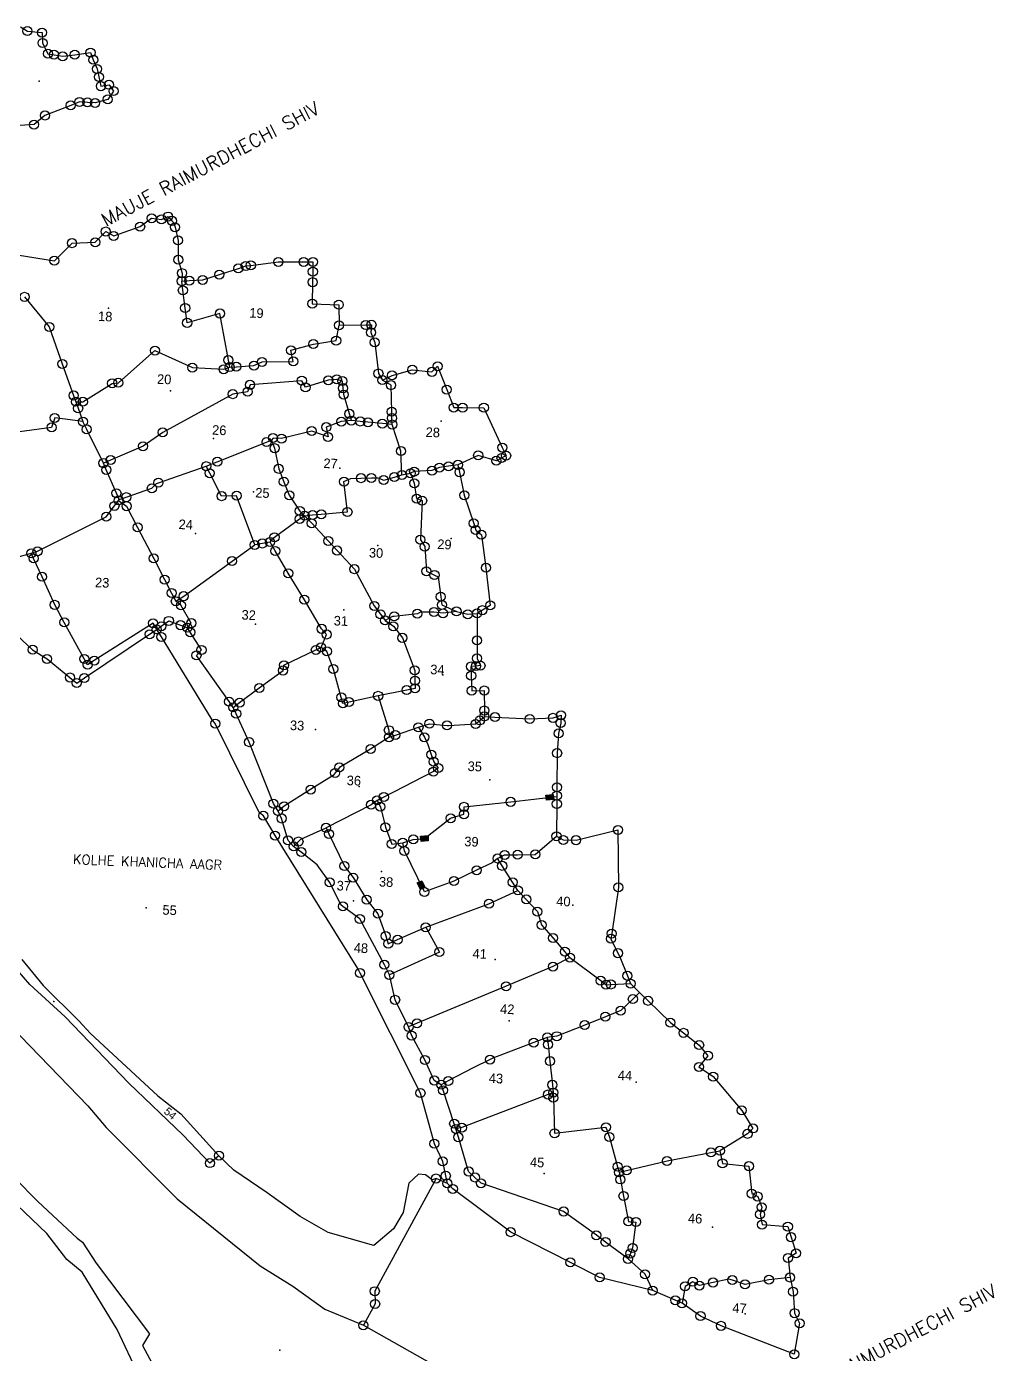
# Model space of a CAD drawing. Header units: metres. Extents: x 270007 to 271768, y 2132722 to 2135023.
# Drawn here: x 270845 to 271768, y 2133493 to 2134761 of the extents above; entities that cross this region are included whole.
import ezdxf

# ---------------------------------------------------------------- set-up
doc = ezdxf.new("R2010")
doc.units = ezdxf.units.M
for name, color, linetype in [('POINT_PARCEL', 7, 'Continuous'), ('POLY_PARCEL', 6, 'Continuous'), ('TEXT_MAPIN', 7, 'Continuous'), ('TEXT_MAPOUT', 7, 'Continuous'), ('TEXT_PARCEL', 7, 'Continuous'), ('V_BOUND_LINE', 7, 'Continuous')]:
    doc.layers.add(name, color=color, linetype=linetype)
doc.styles.get("Standard").update_dxf_attribs({"font": 'simplex.shx'})
doc.styles.add('TEXT_MAP', font='')
doc.styles.get('TEXT_MAP').set_extended_font_data('Kruti Dev 050')

msp = doc.modelspace()

# ---------------------------------------------------------------- hatches: boundary and pattern name
for points in [[(271340.9, 2134027.4), (271341.5, 2134022.6), (271348.5, 2134023.4), (271347.9, 2134028.2)], [(271221.4, 2133988.2), (271221.8, 2133983.3), (271228.8, 2133983.9), (271228.5, 2133988.8)], [(271222.6, 2133945.8), (271218.2, 2133943.7), (271221.3, 2133937.3), (271225.7, 2133939.4)]]:
    msp.add_hatch(color=256).paths.add_polyline_path(points)

# ---------------------------------------------------------------- linework, layer by layer
for points in [[(271348.5, 2134023.4), (271341.5, 2134022.6), (271340.9, 2134027.4), (271347.9, 2134028.2)], [(271228.8, 2133983.9), (271221.8, 2133983.3), (271221.4, 2133988.2), (271228.5, 2133988.8)], [(271221.3, 2133937.3), (271218.2, 2133943.7), (271222.6, 2133945.8), (271225.7, 2133939.4)]]:
    msp.add_lwpolyline(points, close=True)
for centre in [(270846, 2134757.1), (270859.9, 2134755.6), (270860.4, 2134745.8), (270906.2, 2134736.5), (270865.5, 2134735.5), (270871.4, 2134734.5), (270879.7, 2134733), (270891.2, 2134734.5), (270908.9, 2134729.7), (270912.5, 2134720.9), (270914.2, 2134713.3), (270916.1, 2134704.5), (270923.9, 2134705.8), (270928.2, 2134699.8), (270887.3, 2134686.1), (270895.7, 2134689.4), (270903.3, 2134689), (270910.6, 2134688.5), (270922.7, 2134691.9), (270862.7, 2134676.5), (270852.3, 2134667.8), (270964.6, 2134578.3), (270974, 2134577.3), (270980.3, 2134580), (270984, 2134575.9), (270920.8, 2134565.7), (270928.4, 2134561.5), (270953.6, 2134570.4), (270986.9, 2134569.8), (270888.6, 2134554.6), (270910.7, 2134555.4), (270989.8, 2134557.2), (270871.7, 2134537.8), (270990, 2134538.7), (271054.5, 2134532.8), (271059.3, 2134533.4), (271085.5, 2134536.7), (271109.8, 2134536.7), (271118.6, 2134536.7), (270993.7, 2134525.9), (271029.3, 2134524.6), (271047.4, 2134530.5), (271118.5, 2134527.4), (270993.3, 2134518.3), (270994.4, 2134509.6), (271000.6, 2134518.8), (271013.4, 2134519.5), (271118.3, 2134517.3), (270843.2, 2134503.3), (271118, 2134496.8), (271143.3, 2134495.8), (270996.6, 2134492.6), (271029.8, 2134487.4), (270866.8, 2134474.6), (270998.5, 2134478.5), (271143.6, 2134476.2), (271169, 2134476.5), (271174, 2134469.3), (271174.5, 2134476.6), (271119, 2134458.2), (271140.8, 2134461.5), (271177.6, 2134459.8), (270967.7, 2134452), (271097.6, 2134452.3), (270879.3, 2134439.3), (271003.5, 2134435.7), (271033.4, 2134434.2), (271037.9, 2134442.9), (271039.1, 2134436.2), (271045.5, 2134436.6), (271062.3, 2134437.6), (271070, 2134441.2), (271099.8, 2134441.7), (271213.5, 2134433.7), (271232.3, 2134431.7), (271237.7, 2134437), (270926.9, 2134420.7), (270932.8, 2134421.3), (271058.6, 2134419.3), (271108, 2134423.2), (271133.3, 2134423.7), (271141.4, 2134424.5), (271146.8, 2134422.9), (271181.2, 2134430.1), (271184.9, 2134423.8), (271193.2, 2134419), (271194.2, 2134428.3), (270890.1, 2134409.1), (271042.1, 2134410.4), (271056.2, 2134412.7), (271111.5, 2134417), (271147.4, 2134416.1), (271148, 2134410), (271246.4, 2134414.7), (270892.3, 2134403.1), (270894.4, 2134396.9), (270898.9, 2134403.2), (271193.9, 2134393.6), (271253.1, 2134397.6), (271261.5, 2134397.5), (271281.8, 2134397.4), (270872, 2134387.7), (270899, 2134384.2), (271145.7, 2134384.2), (271153.4, 2134391.6), (271155.3, 2134385.2), (271163.8, 2134384.3), (271171.1, 2134383.6), (271184.9, 2134382.3), (271194.1, 2134387.6), (271194.3, 2134381.4), (270869.1, 2134378.7), (270902.6, 2134376.8), (270975.2, 2134373.9), (271080.5, 2134368.5), (271088.6, 2134367.9), (271117.5, 2134375.2), (271131.3, 2134378.9), (271133, 2134369.5), (270956.4, 2134360.6), (271074.3, 2134364.6), (271082, 2134358.8), (271202.7, 2134356), (271299.4, 2134359.4), (270918.6, 2134344.5), (270925.4, 2134347.4), (271027.3, 2134345.9), (271257.1, 2134342.9), (271276.4, 2134351.9), (271293.8, 2134346.8), (271298.7, 2134349.4), (271303.1, 2134351.7), (270921.3, 2134338.1), (271016.7, 2134341.6), (271020.1, 2134334.9), (271085.9, 2134339.1), (271164.5, 2134330.2), (271174.4, 2134330.4), (271196.4, 2134331.2), (271203.6, 2134333.2), (271211.8, 2134334.8), (271215.3, 2134336.4), (271232.3, 2134337.4), (271239.4, 2134340.2), (271248.1, 2134341.5), (271258.6, 2134335.9), (270964.8, 2134320.5), (270971.1, 2134325.8), (271090.8, 2134326.8), (271148.2, 2134326.9), (271186.2, 2134328.4), (271215.4, 2134325.3), (270931, 2134315.8), (270933, 2134308.9), (270940.4, 2134312), (271031.4, 2134313), (271045.7, 2134313.4), (271096, 2134313.8), (271217.6, 2134310.6), (271222.9, 2134308.7), (271263.1, 2134313.8), (270921.2, 2134293.4), (270929.1, 2134303.7), (270940.7, 2134303.4), (271106.1, 2134298.8), (271110.6, 2134294.3), (271118.3, 2134295), (271126.6, 2134295.7), (271151.6, 2134297.9), (270951.2, 2134283.2), (271105.9, 2134291.2), (271117.5, 2134287.1), (271272.1, 2134287), (271274.1, 2134280.6), (271063, 2134266.4), (271070.3, 2134267.8), (271077.7, 2134269.1), (271081.9, 2134273.7), (271133.3, 2134270.2), (271221.2, 2134271.4), (271279.5, 2134276.2), (270849.7, 2134258.5), (270855.6, 2134260.4), (271082.6, 2134260.7), (271141.7, 2134261.1), (271225.4, 2134264.8), (270851.9, 2134253.6), (270966.6, 2134253.5), (271041.4, 2134251), (271158.2, 2134243.3), (271227, 2134241.3), (271283.8, 2134244.6), (270859.9, 2134236), (270977, 2134233.3), (271095.1, 2134239.3), (271234.7, 2134237.7), (270983.6, 2134220.5), (270995.2, 2134217.5), (271240.7, 2134217), (270872, 2134209.2), (270987.7, 2134212.6), (270992.5, 2134208.8), (271110.4, 2134214.1), (271177.2, 2134208.2), (271241.8, 2134209.1), (271280.4, 2134204.1), (271287.9, 2134208.7), (270881.2, 2134192.5), (270965.9, 2134191.6), (270981, 2134193.9), (271002.4, 2134191.7), (271183.1, 2134200.2), (271187.5, 2134194.4), (271196.2, 2134198.2), (271218.3, 2134200.7), (271234.2, 2134202.3), (271242.9, 2134201.1), (271255.7, 2134202.9), (271266.5, 2134200.2), (271275.4, 2134201), (270962.6, 2134181.1), (270969.5, 2134185.7), (270973.8, 2134188.8), (270973.9, 2134178.6), (270992.2, 2134189.8), (270998.8, 2134187.4), (271001.5, 2134183), (271126.9, 2134186.3), (271131.7, 2134180.9), (271195.4, 2134188.7), (271204, 2134177.7), (270850.9, 2134166.4), (271012.2, 2134166.1), (271121.4, 2134166.2), (271126.4, 2134168.6), (271275.3, 2134175.2), (270864.7, 2134157.5), (270900.3, 2134157.6), (270909.8, 2134156), (271007.4, 2134160.9), (271132, 2134164.8), (271275.3, 2134158.1), (270886.6, 2134139.8), (270903.4, 2134152), (271090.1, 2134146.5), (271090.9, 2134151.5), (271138.1, 2134147.9), (271215.8, 2134146.6), (271269.5, 2134150.3), (271269.7, 2134141.5), (271274.3, 2134150.8), (271278.6, 2134151.2), (270893.1, 2134134.5), (270900.4, 2134139.4), (271067.4, 2134129.8), (271208.2, 2134127.8), (271216, 2134136.8), (271216.1, 2134129.4), (271270.2, 2134127.2), (271282.2, 2134127.4), (271038.6, 2134116.8), (271048.6, 2134115.8), (271145.7, 2134120.8), (271147.2, 2134115.1), (271153.1, 2134116.4), (271180.9, 2134122.3), (271042.5, 2134111.3), (271045.3, 2134105.2), (271282.3, 2134108.3), (271282.3, 2134102.6), (271292.4, 2134102), (271355.5, 2134103.8), (271025.4, 2134095.8), (271191.1, 2134089.5), (271219.4, 2134092.3), (271229.9, 2134095.7), (271246.7, 2134094.1), (271274, 2134095.5), (271278, 2134098.8), (271325.7, 2134100.2), (271347.9, 2134101.3), (271355.2, 2134096.3), (271057.7, 2134078.1), (271191.3, 2134082.8), (271197.4, 2134084.9), (271225, 2134082.8), (271353.2, 2134086.4), (271173.7, 2134071.5), (271231.6, 2134066.2), (271351.8, 2134067.6), (271143.9, 2134054), (271233.9, 2134059.4), (271238.2, 2134053.4), (271139.8, 2134048.7), (271233.7, 2134050), (271116.4, 2134032.8), (271186.3, 2134025.7), (271351.6, 2134035), (271351.5, 2134026.9), (271080.9, 2134019.4), (271091.1, 2134016.9), (271174.2, 2134018.3), (271179.9, 2134022.5), (271183, 2134016.4), (271262.9, 2134016.3), (271307.5, 2134021.1), (271351.5, 2134019.1), (271071.3, 2134007.8), (271085.3, 2134012.3), (271088.7, 2134005.2), (271250.1, 2134005.4), (271262.8, 2134009.2), (271082.5, 2133988.9), (271131.1, 2133996.3), (271133.9, 2133990.4), (271187.8, 2133996.8), (271351.2, 2133988.2), (271409.9, 2133994.3), (271094.8, 2133984.3), (271100.2, 2133978.5), (271104.8, 2133983.2), (271193.9, 2133980.8), (271204.4, 2133982.1), (271214.4, 2133985.2), (271357.6, 2133984.7), (271369.9, 2133984.5), (271107.5, 2133973.1), (271206, 2133974.2), (271294.9, 2133967), (271301.6, 2133970.4), (271314, 2133970.6), (271330.9, 2133970.9), (271148.7, 2133959.8), (271274.9, 2133955.8), (271299.3, 2133960), (271134.6, 2133944.2), (271157, 2133948.7), (271253.2, 2133945.5), (271309.3, 2133944.3), (271410.3, 2133939.4), (271170, 2133927.6), (271225.1, 2133935), (271314.3, 2133936.5), (271322.3, 2133927.9), (271147.2, 2133921.3), (271180.7, 2133914.2), (271286.7, 2133923.8), (271333, 2133916.3), (271163.4, 2133909.3), (271226.3, 2133901.3), (271337, 2133903.5), (271188.1, 2133893), (271199.5, 2133889.5), (271347.9, 2133891), (271403.2, 2133890.4), (271403.9, 2133895.3), (271190.6, 2133885.6), (271239.4, 2133877.7), (271359.2, 2133878), (271409.9, 2133876.6), (271186.8, 2133865.5), (271347.8, 2133863.8), (271364, 2133872.4), (271163.6, 2133857.6), (271191.6, 2133855.8), (271393.4, 2133850.4), (271418.9, 2133855), (271303.1, 2133845), (271398.5, 2133846.5), (271403.1, 2133846.7), (271421.9, 2133847.5), (271197.1, 2133832), (271424.1, 2133832.8), (271438.7, 2133831.1), (271397.9, 2133815.9), (271412.5, 2133821.7), (271460, 2133810.3), (271209.9, 2133806.2), (271212.9, 2133797.8), (271218, 2133809.6), (271351.5, 2133797.3), (271378.1, 2133807.9), (271472.5, 2133800.5), (271329.5, 2133791.2), (271342.4, 2133796.2), (271343.1, 2133789.4), (271487.4, 2133788.8), (271225.5, 2133774.6), (271287.7, 2133775), (271344.9, 2133773.5), (271495.8, 2133778.7), (271487.2, 2133768), (271234.5, 2133755), (271241.1, 2133751), (271247.8, 2133754.6), (271347.3, 2133750.9), (271500.8, 2133758.7), (271221.3, 2133743), (271242.9, 2133745.7), (271343.1, 2133741.6), (271348.1, 2133743.5), (271348.2, 2133738.5), (271528.1, 2133726.5), (271253.5, 2133713.7), (271255.1, 2133708.7), (271260.8, 2133710), (271398.4, 2133710.4), (271538.8, 2133709.2), (271257.5, 2133700.9), (271349.3, 2133704.6), (271401.7, 2133701), (271533.6, 2133704.1), (271028.9, 2133683.2), (271234.6, 2133694.6), (271498.7, 2133686.3), (271507.3, 2133687.9), (271020.2, 2133676.1), (271242.5, 2133677.8), (271409.5, 2133672.7), (271456.8, 2133678.2), (271509.7, 2133675.9), (271534.9, 2133673.2), (271236.2, 2133661.4), (271245.5, 2133664), (271267.3, 2133668.1), (271273.3, 2133662.4), (271410.9, 2133667.4), (271412.2, 2133660.5), (271418.1, 2133669.1), (271247, 2133656.7), (271252.2, 2133651.5), (271279.1, 2133656.9), (271537.6, 2133647), (271415.2, 2133644.7), (271543.3, 2133644.2), (271547.2, 2133634), (271358, 2133629.9), (271419.8, 2133620.4), (271427.1, 2133619.8), (271545.6, 2133627.2), (271307.5, 2133610.2), (271389.3, 2133607.2), (271547.5, 2133617.4), (271572.1, 2133615.5), (271398, 2133600.7), (271423.9, 2133595.1), (271575.2, 2133605.4), (271419.5, 2133584.6), (271421.7, 2133589.8), (271572.3, 2133585.5), (271580, 2133590), (271364.4, 2133581.3), (271435.8, 2133570), (271392.4, 2133567), (271473.9, 2133558.4), (271481.4, 2133562.9), (271487.7, 2133559.2), (271500.7, 2133562.1), (271519.1, 2133564.4), (271531.2, 2133560.3), (271554, 2133564.8), (271574.2, 2133566.9), (271177.7, 2133553.8), (271443.1, 2133554.4), (271464.6, 2133545.1), (271577.1, 2133553.3), (271178, 2133541.6), (271471.1, 2133542.3), (271578.5, 2133532.8), (271166.8, 2133521.3), (271488.7, 2133530.1), (271508.3, 2133520.7), (271583.3, 2133523.2), (271578.3, 2133493.6)]:
    msp.add_circle(centre, 4.33)
at = {"layer": 'POINT_PARCEL'}
for p in [(270857.1, 2134709.4), (270923.3, 2134492.6), (271070.2, 2134487.2), (270982.7, 2134413.5), (271241.1, 2134384.6), (271023.8, 2134368), (271144.4, 2134339.6), (271061.9, 2134317.1), (271006.5, 2134277.4), (271250.7, 2134272.5), (271180.6, 2134265.8), (270920.3, 2134230.9), (271148.1, 2134204.5), (271063.8, 2134190.6), (271242.8, 2134142.5), (271121, 2134090.3), (271162.9, 2134035.6), (271287.5, 2134042.2), (271275.4, 2133981.4), (271184, 2133954.5), (270959.4, 2133920), (271157.2, 2133926.6), (271366.7, 2133922.3), (271165.7, 2133877.9), (271292.5, 2133870.6), (270871.1, 2133830.5), (271305.9, 2133812), (271297.7, 2133752.8), (271427.3, 2133753.5), (271339.3, 2133666.3), (271500, 2133615.1), (271531.3, 2133532.3), (271087.1, 2133497.5)]:
    msp.add_point(p, dxfattribs=at)
at = {"layer": 'POLY_PARCEL'}
for p, q in [((270994.4, 2134509.6), (270993.3, 2134518.3)), ((270843.2, 2134503.3), (270866.8, 2134474.6)), ((270996.6, 2134492.6), (270994.4, 2134509.6)), ((270998.5, 2134478.5), (270996.6, 2134492.6)), ((271029.8, 2134487.4), (270998.5, 2134478.5)), ((271037.9, 2134442.9), (271029.8, 2134487.4)), ((270866.8, 2134474.6), (270879.3, 2134439.3)), ((271140.8, 2134461.5), (271143.6, 2134476.2)), ((271119, 2134458.2), (271140.8, 2134461.5)), ((270932.8, 2134421.3), (270967.7, 2134452)), ((270967.7, 2134452), (271003.5, 2134435.7)), ((271097.6, 2134452.3), (271119, 2134458.2)), ((271099.8, 2134441.7), (271097.6, 2134452.3)), ((270879.3, 2134439.3), (270890.1, 2134409.1)), ((271003.5, 2134435.7), (271033.4, 2134434.2)), ((271033.4, 2134434.2), (271039.1, 2134436.2)), ((271039.1, 2134436.2), (271037.9, 2134442.9)), ((271039.1, 2134436.2), (271045.5, 2134436.6)), ((271045.5, 2134436.6), (271062.3, 2134437.6)), ((271062.3, 2134437.6), (271070, 2134441.2)), ((271070, 2134441.2), (271099.8, 2134441.7)), ((271108, 2134423.2), (271058.6, 2134419.3)), ((271111.5, 2134417), (271108, 2134423.2)), ((271133.3, 2134423.7), (271111.5, 2134417)), ((271141.4, 2134424.5), (271133.3, 2134423.7)), ((271146.8, 2134422.9), (271141.4, 2134424.5)), ((271193.2, 2134419), (271184.9, 2134423.8)), ((270898.9, 2134403.2), (270926.9, 2134420.7)), ((270926.9, 2134420.7), (270932.8, 2134421.3)), ((271042.1, 2134410.4), (270975.2, 2134373.9)), ((271056.2, 2134412.7), (271042.1, 2134410.4)), ((271058.6, 2134419.3), (271056.2, 2134412.7)), ((271147.4, 2134416.1), (271146.8, 2134422.9)), ((271148, 2134410), (271147.4, 2134416.1)), ((271193.9, 2134393.6), (271193.2, 2134419)), ((270890.1, 2134409.1), (270892.3, 2134403.1)), ((270892.3, 2134403.1), (270898.9, 2134403.2)), ((270892.3, 2134403.1), (270894.4, 2134396.9)), ((271153.4, 2134391.6), (271148, 2134410)), ((270872, 2134387.7), (270869.1, 2134378.7)), ((270899, 2134384.2), (270872, 2134387.7)), ((270894.4, 2134396.9), (270899, 2134384.2)), ((271155.3, 2134385.2), (271145.7, 2134384.2)), ((271155.3, 2134385.2), (271153.4, 2134391.6)), ((271163.8, 2134384.3), (271155.3, 2134385.2)), ((271194.1, 2134387.6), (271193.9, 2134393.6)), ((271194.3, 2134381.4), (271194.1, 2134387.6)), ((270869.1, 2134378.7), (270838.4, 2134374.5)), ((270902.6, 2134376.8), (270899, 2134384.2)), ((270918.6, 2134344.5), (270902.6, 2134376.8)), ((270975.2, 2134373.9), (270956.4, 2134360.6)), ((271117.5, 2134375.2), (271088.6, 2134367.9)), ((271133, 2134369.5), (271117.5, 2134375.2)), ((271145.7, 2134384.2), (271131.3, 2134378.9)), ((271131.3, 2134378.9), (271133, 2134369.5)), ((271171.1, 2134383.6), (271163.8, 2134384.3)), ((271184.9, 2134382.3), (271171.1, 2134383.6)), ((271194.3, 2134381.4), (271184.9, 2134382.3)), ((271202.7, 2134356), (271194.3, 2134381.4)), ((270956.4, 2134360.6), (270925.4, 2134347.4)), ((271027.3, 2134345.9), (271074.3, 2134364.6)), ((271074.3, 2134364.6), (271078.9, 2134366.4)), ((271080.5, 2134368.5), (271078.9, 2134366.4)), ((271078.9, 2134366.4), (271082, 2134358.8)), ((271088.6, 2134367.9), (271080.5, 2134368.5)), ((270925.4, 2134347.4), (270918.6, 2134344.5)), ((271082, 2134358.8), (271085.9, 2134339.1)), ((271203.6, 2134333.2), (271202.7, 2134356)), ((270921.3, 2134338.1), (270918.6, 2134344.5)), ((270931, 2134315.8), (270921.3, 2134338.1)), ((270971.1, 2134325.8), (271016.7, 2134341.6)), ((271016.7, 2134341.6), (271027.3, 2134345.9)), ((271020.1, 2134334.9), (271016.7, 2134341.6)), ((271031.4, 2134313), (271020.1, 2134334.9)), ((271085.9, 2134339.1), (271090.8, 2134326.8)), ((271203.6, 2134333.2), (271211.8, 2134334.8)), ((271215.3, 2134336.4), (271211.8, 2134334.8)), ((271211.8, 2134334.8), (271215.4, 2134325.3)), ((271232.3, 2134337.4), (271215.3, 2134336.4)), ((271239.4, 2134340.2), (271232.3, 2134337.4)), ((271248.1, 2134341.5), (271239.4, 2134340.2)), ((271257.1, 2134342.9), (271248.1, 2134341.5)), ((270964.8, 2134320.5), (270969.3, 2134325.2)), ((270969.3, 2134325.2), (270971.1, 2134325.8)), ((271090.8, 2134326.8), (271096, 2134313.8)), ((271148.2, 2134326.9), (271154.9, 2134330)), ((271151.6, 2134297.9), (271148.2, 2134326.9)), ((271154.9, 2134330), (271164.5, 2134330.2)), ((271164.5, 2134330.2), (271174.4, 2134330.4)), ((271174.4, 2134330.4), (271180.6, 2134330.5)), ((271180.6, 2134330.5), (271186.2, 2134328.4)), ((271186.2, 2134328.4), (271196.4, 2134331.2)), ((271196.4, 2134331.2), (271203.6, 2134333.2)), ((271215.4, 2134325.3), (271217.6, 2134310.6)), ((270929.1, 2134303.7), (270933, 2134308.9)), ((270933.6, 2134309.7), (270931, 2134315.8)), ((270933, 2134308.9), (270933.6, 2134309.7)), ((270933, 2134308.9), (270940.7, 2134303.4)), ((270933.6, 2134309.7), (270940.4, 2134312)), ((270940.4, 2134312), (270964.8, 2134320.5)), ((271045.7, 2134313.4), (271031.4, 2134313)), ((271063, 2134266.4), (271045.7, 2134313.4)), ((271096, 2134313.8), (271106.1, 2134298.8)), ((271217.6, 2134310.6), (271222.9, 2134308.7)), ((270921.2, 2134293.4), (270929.1, 2134303.7)), ((270940.7, 2134303.4), (270951.2, 2134283.2)), ((271106.1, 2134298.8), (271110.6, 2134294.3)), ((271126.6, 2134295.7), (271151.6, 2134297.9)), ((271222.9, 2134308.7), (271221.2, 2134271.4)), ((270855.6, 2134260.4), (270921.2, 2134293.4)), ((271081.9, 2134273.7), (271105.9, 2134291.2)), ((271105.9, 2134291.2), (271110.6, 2134294.3)), ((271110.6, 2134294.3), (271118.3, 2134295)), ((271110.6, 2134294.3), (271117.5, 2134287.1)), ((271117.5, 2134287.1), (271133.3, 2134270.2)), ((271118.3, 2134295), (271126.6, 2134295.7)), ((270951.2, 2134283.2), (270966.6, 2134253.5)), ((271077.7, 2134269.1), (271079.4, 2134271.9)), ((271079.4, 2134271.9), (271081.9, 2134273.7)), ((271221.2, 2134271.4), (271225.4, 2134264.8)), ((270808.9, 2134247), (270849.7, 2134258.5)), ((270849.7, 2134258.5), (270855.6, 2134260.4)), ((270851.9, 2134253.6), (270849.7, 2134258.5)), ((271041.4, 2134251), (271063, 2134266.4)), ((271070.3, 2134267.8), (271063, 2134266.4)), ((271077.7, 2134269.1), (271070.3, 2134267.8)), ((271082.6, 2134260.7), (271077.7, 2134269.1)), ((271095.1, 2134239.3), (271082.6, 2134260.7)), ((271133.3, 2134270.2), (271141.7, 2134261.1)), ((271141.7, 2134261.1), (271158.2, 2134243.3)), ((271225.4, 2134264.8), (271227, 2134241.3)), ((270859.9, 2134236), (270851.9, 2134253.6)), ((270966.6, 2134253.5), (270977, 2134233.3)), ((270995.2, 2134217.5), (271041.4, 2134251)), ((270872, 2134209.2), (270859.9, 2134236)), ((270977, 2134233.3), (270983.6, 2134220.5)), ((271110.4, 2134214.1), (271095.1, 2134239.3)), ((271158.2, 2134243.3), (271177.2, 2134208.2)), ((271227, 2134241.3), (271234.7, 2134237.7)), ((271234.7, 2134237.7), (271238.1, 2134236.1)), ((271238.1, 2134236.1), (271240.7, 2134217)), ((270983.6, 2134220.5), (270987.7, 2134212.6)), ((270881.2, 2134192.5), (270872, 2134209.2)), ((270987.7, 2134212.6), (270995.2, 2134217.5)), ((270992.5, 2134208.8), (270987.7, 2134212.6)), ((271002.4, 2134191.7), (270992.5, 2134208.8)), ((271126.9, 2134186.3), (271110.4, 2134214.1)), ((271177.2, 2134208.2), (271183.1, 2134200.2)), ((271240.7, 2134217), (271241.8, 2134209.1)), ((271241.8, 2134209.1), (271255.7, 2134202.9)), ((271183.1, 2134200.2), (271187.5, 2134194.4)), ((271194.5, 2134198), (271187.5, 2134194.4)), ((271196.2, 2134198.2), (271194.5, 2134198)), ((271218.3, 2134200.7), (271196.2, 2134198.2)), ((271221.2, 2134202.3), (271218.3, 2134200.7)), ((271234.2, 2134202.3), (271221.2, 2134202.3)), ((271242.9, 2134201.1), (271234.2, 2134202.3)), ((271255.7, 2134202.9), (271242.9, 2134201.1)), ((271255.7, 2134202.9), (271266.5, 2134200.2)), ((271266.5, 2134200.2), (271275.4, 2134201)), ((270831.2, 2134184.8), (270850.9, 2134166.4)), ((270900.3, 2134157.6), (270881.2, 2134192.5)), ((270965.9, 2134191.6), (270909.8, 2134156)), ((270962.6, 2134181.1), (270969.5, 2134185.7)), ((270969.5, 2134185.7), (270965.9, 2134191.6)), ((270969.5, 2134185.7), (270973.8, 2134188.8)), ((270973.9, 2134178.6), (270969.5, 2134185.7)), ((270973.8, 2134188.8), (270981, 2134193.9)), ((270981, 2134193.9), (270992.2, 2134189.8)), ((270992.2, 2134189.8), (270998.8, 2134187.4)), ((270998.8, 2134187.4), (271002.4, 2134191.7)), ((271001.5, 2134183), (270998.8, 2134187.4)), ((271012.2, 2134166.1), (271001.5, 2134183)), ((271131.7, 2134180.9), (271126.9, 2134186.3)), ((271187.5, 2134194.4), (271195.4, 2134188.7)), ((271195.4, 2134188.7), (271204, 2134177.7)), ((270900.4, 2134139.4), (270962.6, 2134181.1)), ((271022.3, 2134099.4), (270973.9, 2134178.6)), ((271126.4, 2134168.6), (271131.7, 2134180.9)), ((271204, 2134177.7), (271215.8, 2134146.6)), ((270850.9, 2134166.4), (270864.7, 2134157.5)), ((270864.7, 2134157.5), (270886.6, 2134139.8)), ((270903.4, 2134152), (270900.3, 2134157.6)), ((271007.4, 2134160.9), (271012.2, 2134166.1)), ((271038.6, 2134116.8), (271007.4, 2134160.9)), ((271090.9, 2134151.5), (271121.4, 2134166.2)), ((271121.4, 2134166.2), (271126.4, 2134168.6)), ((271132, 2134164.8), (271126.4, 2134168.6)), ((271138.1, 2134147.9), (271132, 2134164.8)), ((270909.8, 2134156), (270903.4, 2134152)), ((271067.4, 2134129.8), (271090.1, 2134146.5)), ((271090.1, 2134146.5), (271090.9, 2134151.5)), ((271145.7, 2134120.8), (271138.1, 2134147.9)), ((271215.8, 2134146.6), (271216, 2134136.8)), ((270886.6, 2134139.8), (270893.1, 2134134.5)), ((270893.1, 2134134.5), (270900.4, 2134139.4)), ((271216, 2134136.8), (271216.1, 2134129.4)), ((271048.6, 2134115.8), (271067.4, 2134129.8)), ((271147.2, 2134115.1), (271145.7, 2134120.8)), ((271180.9, 2134122.3), (271153.1, 2134116.4)), ((271208.2, 2134127.8), (271180.9, 2134122.3)), ((271180.9, 2134122.3), (271191.1, 2134089.5)), ((271216.1, 2134129.4), (271208.2, 2134127.8)), ((271042.5, 2134111.3), (271038.6, 2134116.8)), ((271042.5, 2134111.3), (271048.6, 2134115.8)), ((271045.3, 2134105.2), (271042.5, 2134111.3)), ((271153.1, 2134116.4), (271147.2, 2134115.1)), ((271025.4, 2134095.8), (271022.3, 2134099.4)), ((271067.3, 2134010.9), (271025.4, 2134095.8)), ((271057.7, 2134078.1), (271045.3, 2134105.2)), ((271219.4, 2134092.3), (271229.9, 2134095.7)), ((271229.9, 2134095.7), (271246.7, 2134094.1)), ((271246.7, 2134094.1), (271248.4, 2134094)), ((271248.4, 2134094), (271274, 2134095.5)), ((271274, 2134095.5), (271278, 2134098.8)), ((271278, 2134098.8), (271282.3, 2134102.6)), ((271191.3, 2134082.8), (271173.7, 2134071.5)), ((271191.1, 2134089.5), (271191.3, 2134082.8)), ((271191.3, 2134082.8), (271197.4, 2134084.9)), ((271197.4, 2134084.9), (271219.4, 2134092.3)), ((271219.4, 2134092.3), (271225, 2134082.8)), ((271225, 2134082.8), (271228.4, 2134075.7)), ((271080.9, 2134019.4), (271057.7, 2134078.1)), ((271173.7, 2134071.5), (271143.9, 2134054)), ((271228.4, 2134075.7), (271231.6, 2134066.2)), ((271231.6, 2134066.2), (271233.9, 2134059.4)), ((271233.9, 2134059.4), (271238.2, 2134053.4)), ((271138, 2134046.3), (271116.4, 2134032.8)), ((271139.8, 2134048.7), (271138, 2134046.3)), ((271143.9, 2134054), (271139.8, 2134048.7)), ((271233.7, 2134050), (271186.3, 2134025.7)), ((271238.2, 2134053.4), (271233.7, 2134050)), ((271116.4, 2134032.8), (271091.1, 2134016.9)), ((271085.3, 2134012.3), (271080.9, 2134019.4)), ((271174.2, 2134018.3), (271131.1, 2133996.3)), ((271179.9, 2134022.5), (271174.2, 2134018.3)), ((271186.3, 2134025.7), (271179.9, 2134022.5)), ((271179.9, 2134022.5), (271183, 2134016.4)), ((271262.9, 2134016.3), (271307.5, 2134021.1)), ((271307.5, 2134021.1), (271351.5, 2134026.2)), ((271071.3, 2134007.8), (271067.3, 2134010.9)), ((271082.5, 2133988.9), (271071.3, 2134007.8)), ((271091.1, 2134016.9), (271085.3, 2134012.3)), ((271088.7, 2134005.2), (271085.3, 2134012.3)), ((271094.8, 2133984.3), (271088.7, 2134005.2)), ((271183, 2134016.4), (271187.8, 2133996.8)), ((271225.1, 2133986.1), (271250.1, 2134005.4)), ((271250.1, 2134005.4), (271262.8, 2134009.2)), ((271262.8, 2134009.2), (271262.9, 2134016.3)), ((271107.1, 2133985.5), (271131.1, 2133996.3)), ((271131.1, 2133996.3), (271133.9, 2133990.4)), ((271187.8, 2133996.8), (271193.9, 2133980.8)), ((271161.5, 2133861.8), (271082.5, 2133988.9)), ((271100.2, 2133978.5), (271094.8, 2133984.3)), ((271100.2, 2133978.5), (271104.8, 2133983.2)), ((271104.8, 2133983.2), (271107.1, 2133985.5)), ((271133.9, 2133990.4), (271148.7, 2133959.8)), ((271193.9, 2133980.8), (271204.4, 2133982.1)), ((271204.4, 2133982.1), (271214.4, 2133985.2)), ((271206, 2133974.2), (271204.4, 2133982.1)), ((271214.4, 2133985.2), (271225.1, 2133986.1)), ((271330.9, 2133970.9), (271351.2, 2133988.2)), ((271107.5, 2133973.1), (271100.2, 2133978.5)), ((271122.7, 2133960.9), (271107.5, 2133973.1)), ((271225.1, 2133935), (271206, 2133974.2)), ((271294.9, 2133967), (271289.7, 2133962.9)), ((271294.9, 2133967), (271301.6, 2133970.4)), ((271299.3, 2133960), (271294.9, 2133967)), ((271301.6, 2133970.4), (271314, 2133970.6)), ((271314, 2133970.6), (271330.9, 2133970.9)), ((271134.6, 2133944.2), (271122.7, 2133960.9)), ((271148.7, 2133959.8), (271157, 2133948.7)), ((271274.9, 2133955.8), (271253.2, 2133945.5)), ((271289.7, 2133962.9), (271274.9, 2133955.8)), ((271309.3, 2133944.3), (271299.3, 2133960)), ((271145.4, 2133922.7), (271134.6, 2133944.2)), ((271157, 2133948.7), (271170, 2133927.6)), ((271253.2, 2133945.5), (271225.1, 2133935)), ((271314.3, 2133936.5), (271309.3, 2133944.3)), ((271286.7, 2133923.8), (271314.3, 2133936.5)), ((271314.3, 2133936.5), (271322.3, 2133927.9)), ((271147.2, 2133921.3), (271145.4, 2133922.7)), ((271163.4, 2133909.3), (271147.2, 2133921.3)), ((271170, 2133927.6), (271180.7, 2133914.2)), ((271226.3, 2133901.3), (271286.7, 2133923.8)), ((271322.3, 2133927.9), (271333, 2133916.3)), ((271333, 2133916.3), (271337, 2133903.5)), ((271186.8, 2133865.5), (271163.4, 2133909.3)), ((271180.7, 2133914.2), (271188.1, 2133893)), ((271337, 2133903.5), (271347.9, 2133891)), ((271188.1, 2133893), (271190.6, 2133885.6)), ((271199.5, 2133889.5), (271226.3, 2133901.3)), ((271226.3, 2133901.3), (271239.4, 2133877.7)), ((271347.9, 2133891), (271359.2, 2133878)), ((271190.6, 2133885.6), (271199.5, 2133889.5)), ((271239.4, 2133877.7), (271191.6, 2133855.8)), ((271359.2, 2133878), (271364, 2133872.4)), ((270848.3, 2133846.7), (270824.1, 2133874.8)), ((270840.7, 2133870.7), (270861, 2133845.6)), ((271191.6, 2133855.8), (271186.8, 2133865.5)), ((271364, 2133872.4), (271347.8, 2133863.8)), ((271364, 2133872.4), (271393.4, 2133850.4)), ((271163.6, 2133857.6), (271161.5, 2133861.8)), ((271221.3, 2133743), (271163.6, 2133857.6)), ((271197.1, 2133832), (271191.6, 2133855.8)), ((271347.8, 2133863.8), (271303.1, 2133845)), ((270882, 2133815.7), (270848.3, 2133846.7)), ((270861, 2133845.6), (270895.2, 2133812)), ((271303.1, 2133845), (271218, 2133809.6)), ((271393.4, 2133850.4), (271398.5, 2133846.5)), ((271398.5, 2133846.5), (271403.1, 2133846.7)), ((271403.1, 2133846.7), (271421.9, 2133847.5)), ((271209.9, 2133806.2), (271197.1, 2133832)), ((271424.1, 2133832.8), (271412.5, 2133821.7)), ((271430.6, 2133839), (271424.1, 2133832.8)), ((270820.8, 2133816.4), (270903.7, 2133730.7)), ((270942.7, 2133752.5), (270882, 2133815.7)), ((271397.9, 2133815.9), (271378.1, 2133807.9)), ((271412.5, 2133821.7), (271397.9, 2133815.9)), ((270895.2, 2133812), (270906.1, 2133799.8)), ((271218, 2133809.6), (271209.9, 2133806.2)), ((271212.9, 2133797.8), (271209.9, 2133806.2)), ((271378.1, 2133807.9), (271351.5, 2133797.3)), ((270906.1, 2133799.8), (270970.4, 2133740.5)), ((271225.5, 2133774.6), (271212.9, 2133797.8)), ((271329.5, 2133791.2), (271290.5, 2133776.3)), ((271342.4, 2133796.2), (271329.5, 2133791.2)), ((271351.5, 2133797.3), (271342.4, 2133796.2)), ((271342.4, 2133796.2), (271343.1, 2133789.4)), ((271343.1, 2133789.4), (271344.9, 2133773.5)), ((271290.5, 2133776.3), (271287.7, 2133775)), ((271234.5, 2133755), (271225.5, 2133774.6)), ((271271.5, 2133767.2), (271247.8, 2133754.6)), ((271287.7, 2133775), (271271.5, 2133767.2)), ((271344.9, 2133773.5), (271347.3, 2133750.9)), ((270994.8, 2133702.8), (270942.7, 2133752.5)), ((271241.1, 2133751), (271234.5, 2133755)), ((271247.8, 2133754.6), (271241.1, 2133751)), ((271242.9, 2133745.7), (271241.1, 2133751)), ((270970.4, 2133740.5), (270992.6, 2133723.1)), ((271234.6, 2133694.6), (271221.3, 2133743)), ((271253.5, 2133713.7), (271242.9, 2133745.7)), ((271343.1, 2133741.6), (271260.8, 2133710)), ((271348.1, 2133743.5), (271343.1, 2133741.6)), ((271347.3, 2133750.9), (271348.1, 2133743.5)), ((271348.1, 2133743.5), (271348.2, 2133738.5)), ((271348.2, 2133738.5), (271349.3, 2133704.6)), ((270903.7, 2133730.7), (270921.3, 2133710.2)), ((270992.6, 2133723.1), (271028.9, 2133683.2)), ((271255.1, 2133708.7), (271253.5, 2133713.7)), ((270921.3, 2133710.2), (270989, 2133641.9)), ((271020.2, 2133676.1), (270994.8, 2133702.8)), ((271260.8, 2133710), (271255.1, 2133708.7)), ((271257.5, 2133700.9), (271255.1, 2133708.7)), ((271267.3, 2133668.1), (271257.5, 2133700.9)), ((271349.3, 2133704.6), (271398.4, 2133710.4)), ((271398.4, 2133710.4), (271401.7, 2133701)), ((271401.7, 2133701), (271409.5, 2133672.7)), ((271242.5, 2133677.8), (271234.6, 2133694.6)), ((271498.7, 2133686.3), (271507.3, 2133687.9)), ((271028.9, 2133683.2), (271020.2, 2133676.1)), ((271043.1, 2133669.3), (271028.9, 2133683.2)), ((271245.5, 2133664), (271242.5, 2133677.8)), ((271418.1, 2133669.1), (271456.8, 2133678.2)), ((271456.8, 2133678.2), (271498.7, 2133686.3)), ((271074.9, 2133647.8), (271043.1, 2133669.3)), ((271219.5, 2133665.4), (271210.3, 2133657)), ((271226.2, 2133665), (271219.5, 2133665.4)), ((271232.5, 2133660.2), (271226.2, 2133665)), ((271247, 2133656.7), (271245.5, 2133664)), ((271273.3, 2133662.4), (271267.3, 2133668.1)), ((271279.1, 2133656.9), (271273.3, 2133662.4)), ((271409.5, 2133672.7), (271410.9, 2133667.4)), ((271410.9, 2133667.4), (271418.1, 2133669.1)), ((271410.9, 2133667.4), (271412.2, 2133660.5)), ((270834, 2133661.6), (270855.8, 2133639.5)), ((271210.3, 2133657), (271204.9, 2133629)), ((271236.2, 2133661.4), (271232.5, 2133660.2)), ((271358, 2133629.9), (271279.1, 2133656.9)), ((271412.2, 2133660.5), (271415.2, 2133644.7)), ((270864.4, 2133608.8), (270828.7, 2133642.9)), ((270855.8, 2133639.5), (270893.5, 2133604.4)), ((270989, 2133641.9), (271068.3, 2133578)), ((271106.4, 2133625.2), (271074.9, 2133647.8)), ((271415.2, 2133644.7), (271419.8, 2133620.4)), ((271133.2, 2133609.8), (271106.4, 2133625.2)), ((271204.9, 2133629), (271195.6, 2133613.5)), ((271389.3, 2133607.2), (271358, 2133629.9)), ((271195.6, 2133613.5), (271176.7, 2133597.6)), ((271419.8, 2133620.4), (271427.1, 2133619.8)), ((271427.1, 2133619.8), (271423.9, 2133595.1)), ((270883.7, 2133584.2), (270864.4, 2133608.8)), ((270893.5, 2133604.4), (270898.7, 2133600.5)), ((270898.7, 2133600.5), (270911.6, 2133580.7)), ((271176.7, 2133597.6), (271133.2, 2133609.8)), ((271398, 2133600.7), (271389.3, 2133607.2)), ((271419.5, 2133584.6), (271398, 2133600.7)), ((271421.7, 2133589.8), (271419.5, 2133584.6)), ((271423.9, 2133595.1), (271421.7, 2133589.8)), ((270898.2, 2133571.9), (270883.7, 2133584.2)), ((270911.6, 2133580.7), (270962.5, 2133513.2)), ((271068.3, 2133578), (271099.4, 2133558.7)), ((271435.8, 2133570), (271419.5, 2133584.6)), ((270931.7, 2133517.3), (270898.2, 2133571.9)), ((271443.1, 2133554.4), (271435.8, 2133570)), ((271481.4, 2133562.9), (271473.9, 2133558.4)), ((271487.7, 2133559.2), (271481.4, 2133562.9)), ((271500.7, 2133562.1), (271487.7, 2133559.2)), ((271515.9, 2133565.4), (271500.7, 2133562.1)), ((271519.1, 2133564.4), (271515.9, 2133565.4)), ((271531.2, 2133560.3), (271519.1, 2133564.4)), ((271554, 2133564.8), (271531.2, 2133560.3)), ((271574.2, 2133566.9), (271554, 2133564.8)), ((271099.4, 2133558.7), (271130, 2133536.6)), ((271473.9, 2133558.4), (271471.1, 2133542.3)), ((271130, 2133536.6), (271166.8, 2133521.3)), ((270952.4, 2133473.3), (270931.7, 2133517.3)), ((270962.5, 2133513.2), (270955.7, 2133501.8)), ((270955.7, 2133501.8), (270969.1, 2133477.1))]:
    msp.add_line(p, q, dxfattribs=at)
at = {"layer": 'V_BOUND_LINE'}
for p, q in [((270839.3, 2134761.2), (270846, 2134757.1)), ((270846, 2134757.1), (270859.9, 2134755.6)), ((270859.9, 2134755.6), (270860.4, 2134745.8)), ((270860.4, 2134745.8), (270865.5, 2134735.5)), ((270865.5, 2134735.5), (270871.4, 2134734.5)), ((270871.4, 2134734.5), (270879.7, 2134733)), ((270879.7, 2134733), (270891.2, 2134734.5)), ((270891.2, 2134734.5), (270906.2, 2134736.5)), ((270906.2, 2134736.5), (270908.9, 2134729.7)), ((270908.9, 2134729.7), (270912.5, 2134720.9)), ((270912.5, 2134720.9), (270914.2, 2134713.3)), ((270914.2, 2134713.3), (270916.1, 2134704.5)), ((270916.1, 2134704.5), (270923.9, 2134705.8)), ((270923.9, 2134705.8), (270928.2, 2134699.8)), ((270895.7, 2134689.4), (270887.3, 2134686.1)), ((270903.3, 2134689), (270895.7, 2134689.4)), ((270922.7, 2134691.9), (270910.6, 2134688.5)), ((270928.2, 2134699.8), (270922.7, 2134691.9)), ((270887.3, 2134686.1), (270862.7, 2134676.5)), ((270910.6, 2134688.5), (270903.3, 2134689)), ((270852.3, 2134667.8), (270830.2, 2134666.4)), ((270862.7, 2134676.5), (270852.3, 2134667.8)), ((270953.6, 2134570.4), (270964.6, 2134578.3)), ((270964.6, 2134578.3), (270974, 2134577.3)), ((270974, 2134577.3), (270980.3, 2134580)), ((270980.3, 2134580), (270984, 2134575.9)), ((270984, 2134575.9), (270985.9, 2134573.9)), ((270910.7, 2134555.4), (270920.8, 2134565.7)), ((270920.8, 2134565.7), (270928.4, 2134561.5)), ((270928.4, 2134561.5), (270953.6, 2134570.4)), ((270985.9, 2134573.9), (270986.9, 2134569.8)), ((270986.9, 2134569.8), (270989.8, 2134557.2)), ((270871.7, 2134537.8), (270888.6, 2134554.6)), ((270888.6, 2134554.6), (270910.7, 2134555.4)), ((270989.8, 2134557.2), (270990, 2134538.7)), ((270836.2, 2134543.4), (270871.7, 2134537.8)), ((270990, 2134538.7), (270993.7, 2134525.9)), ((270993.7, 2134525.9), (270993.3, 2134518.3)), ((271022.3, 2134522.4), (271029.3, 2134524.6)), ((271029.3, 2134524.6), (271047.4, 2134530.5)), ((271047.4, 2134530.5), (271054.5, 2134532.8)), ((271054.5, 2134532.8), (271059.3, 2134533.4)), ((271059.3, 2134533.4), (271085.5, 2134536.7)), ((271085.5, 2134536.7), (271109.8, 2134536.7)), ((271109.8, 2134536.7), (271118.6, 2134536.7)), ((271118.5, 2134527.4), (271118.3, 2134517.3)), ((271118.6, 2134536.7), (271118.5, 2134527.4)), ((270993.3, 2134518.3), (271000.6, 2134518.8)), ((271000.6, 2134518.8), (271013.4, 2134519.5)), ((271013.4, 2134519.5), (271022.3, 2134522.4)), ((271118.3, 2134517.3), (271118, 2134496.8)), ((271118, 2134496.8), (271143.3, 2134495.8)), ((271143.3, 2134495.8), (271143.6, 2134476.2)), ((271143.6, 2134476.2), (271169, 2134476.5)), ((271169, 2134476.5), (271174.5, 2134476.6)), ((271174.5, 2134476.6), (271174, 2134469.3)), ((271174, 2134469.3), (271177.6, 2134459.8)), ((271177.6, 2134459.8), (271181.2, 2134430.1)), ((271232.3, 2134431.7), (271237.7, 2134437)), ((271237.7, 2134437), (271246.4, 2134414.7)), ((271181.2, 2134430.1), (271184.9, 2134423.8)), ((271184.9, 2134423.8), (271194.2, 2134428.3)), ((271194.2, 2134428.3), (271213.5, 2134433.7)), ((271213.5, 2134433.7), (271232.3, 2134431.7)), ((271246.4, 2134414.7), (271253.1, 2134397.6)), ((271253.1, 2134397.6), (271261.5, 2134397.5)), ((271261.5, 2134397.5), (271281.8, 2134397.4)), ((271281.8, 2134397.4), (271299.4, 2134359.4)), ((271276.4, 2134351.9), (271257.1, 2134342.9)), ((271293.8, 2134346.8), (271276.4, 2134351.9)), ((271298.7, 2134349.4), (271293.8, 2134346.8)), ((271303.1, 2134351.7), (271298.7, 2134349.4)), ((271299.4, 2134359.4), (271303.1, 2134351.7)), ((271257.1, 2134342.9), (271258.6, 2134335.9)), ((271258.6, 2134335.9), (271263.1, 2134313.8)), ((271263.1, 2134313.8), (271272.1, 2134287)), ((271272.1, 2134287), (271274.1, 2134280.6)), ((271274.1, 2134280.6), (271279.5, 2134276.2)), ((271279.5, 2134276.2), (271283.8, 2134244.6)), ((271283.8, 2134244.6), (271287.9, 2134208.7)), ((271287.9, 2134208.7), (271280.4, 2134204.1)), ((271275.4, 2134201), (271275.3, 2134175.2)), ((271280.4, 2134204.1), (271275.4, 2134201)), ((271275.3, 2134175.2), (271275.3, 2134158.1)), ((271275.3, 2134158.1), (271278.6, 2134151.2)), ((271274.3, 2134150.8), (271269.5, 2134150.3)), ((271269.5, 2134150.3), (271269.7, 2134141.5)), ((271278.6, 2134151.2), (271274.3, 2134150.8)), ((271269.7, 2134141.5), (271270.2, 2134127.2)), ((271270.2, 2134127.2), (271282.2, 2134127.4)), ((271282.2, 2134127.4), (271282.3, 2134108.3)), ((271282.3, 2134108.3), (271282.3, 2134102.6)), ((271282.3, 2134102.6), (271292.4, 2134102)), ((271292.4, 2134102), (271325.7, 2134100.2)), ((271325.7, 2134100.2), (271347.9, 2134101.3)), ((271347.9, 2134101.3), (271355.5, 2134103.8)), ((271355.2, 2134096.3), (271353.2, 2134086.4)), ((271355.5, 2134103.8), (271355.2, 2134096.3)), ((271353.2, 2134086.4), (271351.8, 2134067.6)), ((271351.8, 2134067.6), (271351.6, 2134035)), ((271351.6, 2134035), (271351.5, 2134026.9)), ((271351.5, 2134019.1), (271351.2, 2133988.2)), ((271351.5, 2134026.9), (271351.5, 2134026.2)), ((271351.5, 2134026.2), (271351.5, 2134019.1)), ((271369.9, 2133984.5), (271409.9, 2133994.3)), ((271409.9, 2133994.3), (271410.3, 2133939.4)), ((271351.2, 2133988.2), (271357.6, 2133984.7)), ((271357.6, 2133984.7), (271369.9, 2133984.5)), ((271410.3, 2133939.4), (271403.9, 2133895.3)), ((271403.9, 2133895.3), (271403.2, 2133890.4)), ((271403.2, 2133890.4), (271409.9, 2133876.6)), ((271409.9, 2133876.6), (271411.6, 2133873.2)), ((271411.6, 2133873.2), (271418.9, 2133855)), ((271418.9, 2133855), (271421.9, 2133847.5)), ((271421.9, 2133847.5), (271430.6, 2133839)), ((271430.6, 2133839), (271438.7, 2133831.1)), ((271438.7, 2133831.1), (271460, 2133810.3)), ((271460, 2133810.3), (271472.5, 2133800.5)), ((271472.5, 2133800.5), (271487.4, 2133788.8)), ((271495.8, 2133778.7), (271487.2, 2133768)), ((271487.4, 2133788.8), (271495.8, 2133778.7)), ((271487.2, 2133768), (271500.8, 2133758.7)), ((271500.8, 2133758.7), (271528.1, 2133726.5)), ((271528.1, 2133726.5), (271538.8, 2133709.2)), ((271533.6, 2133704.1), (271507.3, 2133687.9)), ((271538.8, 2133709.2), (271533.6, 2133704.1)), ((271507.3, 2133687.9), (271509.7, 2133675.9)), ((271509.7, 2133675.9), (271534.9, 2133673.2)), ((271534.9, 2133673.2), (271537.6, 2133647)), ((271236.2, 2133661.4), (271177.7, 2133553.8)), ((271247, 2133656.7), (271236.2, 2133661.4)), ((271252.2, 2133651.5), (271247, 2133656.7)), ((271307.5, 2133610.2), (271252.2, 2133651.5)), ((271537.6, 2133647), (271543.3, 2133644.2)), ((271543.3, 2133644.2), (271547.2, 2133634)), ((271547.2, 2133634), (271545.6, 2133627.2)), ((271545.6, 2133627.2), (271547.5, 2133617.4)), ((271547.5, 2133617.4), (271572.1, 2133615.5)), ((271572.1, 2133615.5), (271575.2, 2133605.4)), ((271364.4, 2133581.3), (271307.5, 2133610.2)), ((271575.2, 2133605.4), (271580, 2133590)), ((271580, 2133590), (271572.3, 2133585.5)), ((271392.4, 2133567), (271364.4, 2133581.3)), ((271572.3, 2133585.5), (271574.2, 2133566.9)), ((271443.1, 2133554.4), (271392.4, 2133567)), ((271574.2, 2133566.9), (271577.1, 2133553.3)), ((271177.7, 2133553.8), (271178, 2133541.6)), ((271464.6, 2133545.1), (271443.1, 2133554.4)), ((271577.1, 2133553.3), (271578.5, 2133532.8)), ((271178, 2133541.6), (271166.8, 2133521.3)), ((271471.1, 2133542.3), (271464.6, 2133545.1)), ((271488.7, 2133530.1), (271471.1, 2133542.3)), ((271508.3, 2133520.7), (271488.7, 2133530.1)), ((271583.3, 2133523.2), (271578.3, 2133493.6)), ((271578.5, 2133532.8), (271583.3, 2133523.2)), ((271166.8, 2133521.3), (271247.3, 2133475.7)), ((271578.3, 2133493.6), (271508.3, 2133520.7))]:
    msp.add_line(p, q, dxfattribs=at)

# ---------------------------------------------------------------- texts
at = {"layer": 'TEXT_MAPIN'}
msp.add_text('KOLHE KHANICHA AAGR', height=9.169, rotation=357.7286, dxfattribs=at).set_placement((270889.2, 2133961.8))
at = {"layer": 'TEXT_MAPOUT'}
for p in [(270920.7, 2134570), (271567.4, 2133440.8)]:
    msp.add_text('MAUJE RAIMURDHECHI SHIV', height=12.735, rotation=27.9733, dxfattribs=at).set_placement(p)
at = {"layer": 'TEXT_PARCEL', "style": 'TEXT_MAP'}
for s, height, rotation, p in [('18', 9.17, 357.7286, (270913.3, 2134480.3)), ('19', 9.17, 357.7286, (271057.7, 2134483.5)), ('20', 9.17, 357.7286, (270969.6, 2134420.3)), ('26', 9.17, 357.7286, (271022.2, 2134371.7)), ('28', 9.17, 357.7286, (271226.1, 2134369.6)), ('27', 9.17, 357.7286, (271128.5, 2134339.9)), ('25', 9.17, 357.7286, (271063.4, 2134311.8)), ('24', 9.17, 357.7286, (270990.2, 2134281.6)), ('29', 9.17, 357.7286, (271237.2, 2134262.6)), ('30', 9.17, 357.7286, (271171.9, 2134254.5)), ('23', 9.17, 357.7286, (270910.4, 2134226.1)), ('32', 9.17, 357.7286, (271050.3, 2134195.2)), ('31', 9.17, 357.7286, (271138.3, 2134189.6)), ('34', 9.17, 357.7286, (271230.5, 2134143)), ('33', 9.17, 357.7286, (271096.5, 2134089.7)), ('35', 9.17, 357.7286, (271266.2, 2134050.6)), ('36', 9.17, 357.7286, (271150.7, 2134037.1)), ('39', 9.17, 357.7286, (271263, 2133978.8)), ('37', 9.17, 357.7286, (271141.1, 2133936.6)), ('38', 9.17, 357.7286, (271181.5, 2133940.3)), ('40', 9.17, 357.7286, (271350.8, 2133921.7)), ('55', 9.17, 357.7286, (270974.8, 2133913.4)), ('48', 9.17, 357.7286, (271157.5, 2133877.2)), ('41', 9.17, 357.7286, (271270.9, 2133871.7)), ('42', 9.17, 357.7286, (271297.2, 2133818.8)), ('44', 9.17, 357.7286, (271409.6, 2133755.5)), ('43', 9.17, 357.7286, (271286.4, 2133752.7)), ('54', 7.64, 319.4872, (270975.6, 2133724.3)), ('45', 9.17, 357.7286, (271325.7, 2133672.5)), ('46', 9.17, 357.7286, (271476.6, 2133618.9)), ('47', 9.17, 357.7286, (271519, 2133533.3))]:
    msp.add_text(s, height=height, rotation=rotation, dxfattribs=at).set_placement(p)

doc.saveas('drawing.dxf')
